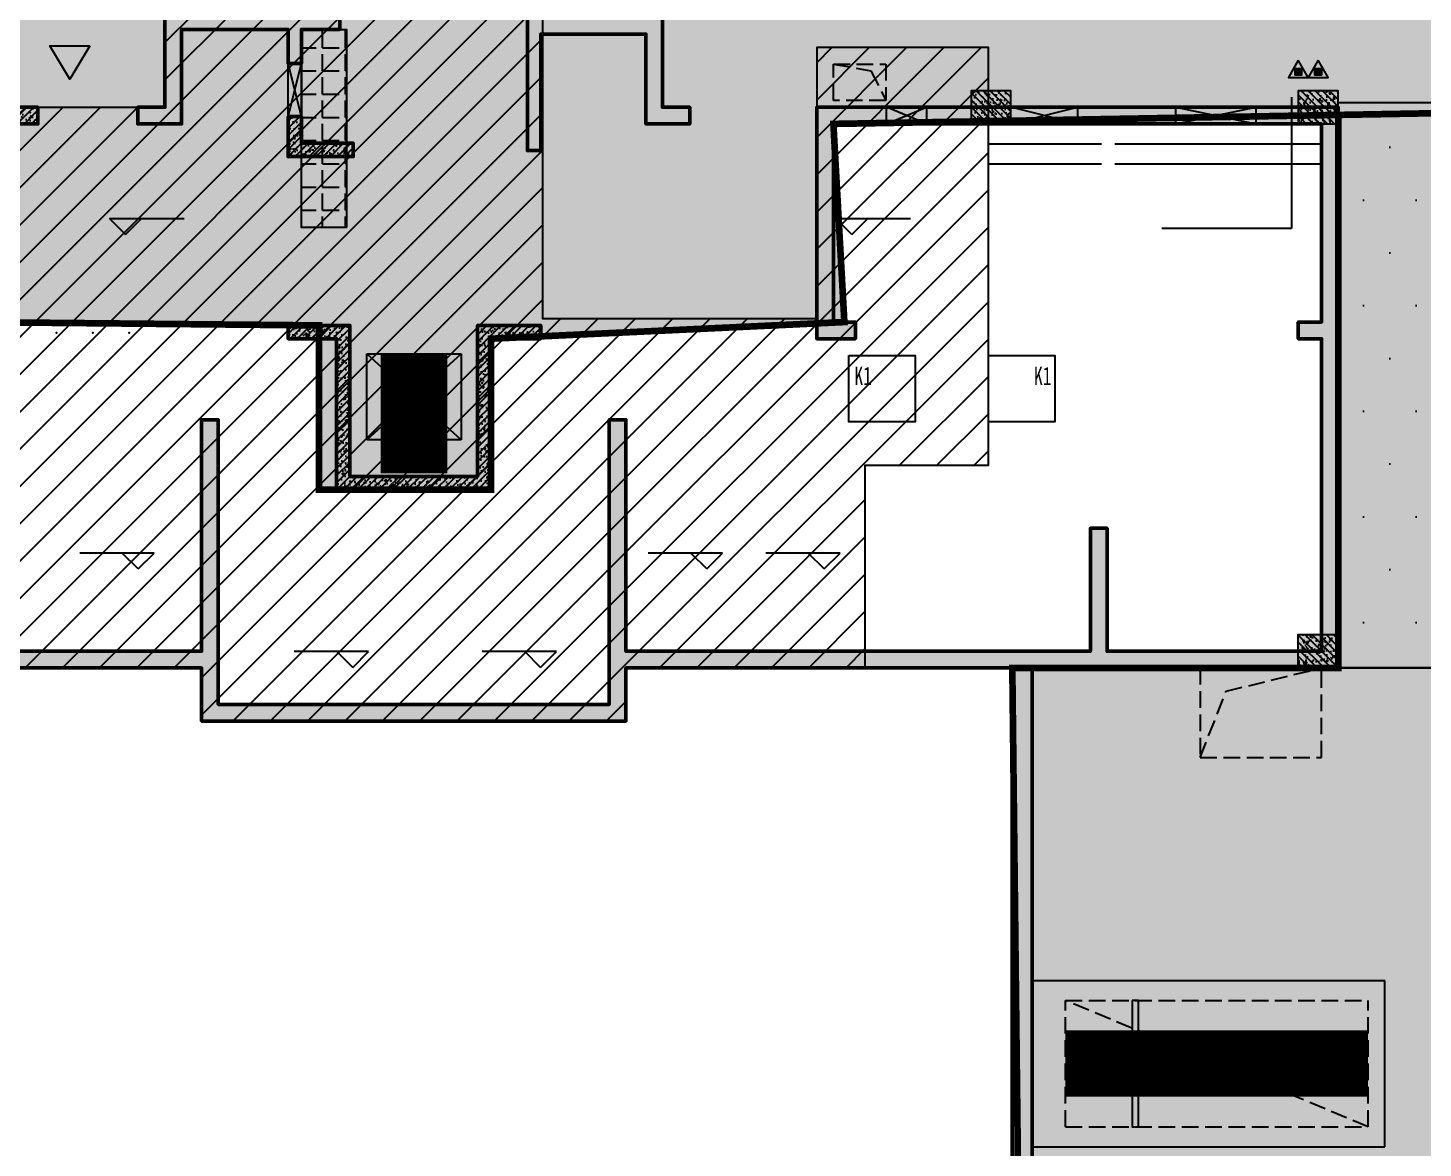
# Model space of a CAD drawing. Extents: x -1338203 to 1886333, y -530034 to 1031844.
# Drawn here: x 614125 to 635103, y 228924 to 245770 of the extents above; entities that cross this region are included whole.
import ezdxf

# ---------------------------------------------------------------- set-up
doc = ezdxf.new("R2010")
doc.units = 0
doc.header["$LTSCALE"] = 1000
doc.header["$MEASUREMENT"] = 0
doc.linetypes.add('A-001-平面B2$0$__DASH', pattern=[0.35, 0.25, -0.1])
doc.linetypes.add('DASH', pattern=[0.35, 0.25, -0.1])
for name, color, linetype in [('$0$0A-O-HOLE', 52, 'Continuous'), ('0A-P-PKNG-LINE', 9, 'Continuous'), ('A-001-平面参照B1$0$0A-ELEV-PATT', 8, 'Continuous'), ('A-001-平面参照B1$0$AUDIT_D_220531184525-2', 40, 'Continuous'), ('A-16-平面B1改$0$A-16-平面B1$0$0A-A-SYMB-ELEV', 150, 'Continuous'), ('A-16-平面B1改$0$A-16-平面B1$0$0A-E-EVTR', 2, 'Continuous'), ('A-16-平面B1改$0$A-16-平面B1$0$0A-S-WALL', 255, 'Continuous'), ('A-16-平面B1改$0$A-16-平面B1$0$A-烟道风道', 57, 'Continuous'), ('p-a-core', 1, 'Continuous'), ('p-a-regular', 5, 'Continuous'), ('S-16-柱墙B1_1$0$0S-CW-HATCH', 251, 'Continuous'), ('S-16-柱墙B1_1$0$0S-CW-HATCH-UP', 251, 'Continuous'), ('S-16-柱墙B1_1$0$0S-S-HOLE', 55, 'Continuous'), ('S001地下一墙柱$0$0S-CW-HATCH', 251, 'Continuous'), ('S001地下一墙柱$0$0S-CW-HATCH-UP', 251, 'Continuous'), ('S001地下一墙柱$0$S001地下一墙柱$0$0S-CC-LINE', 52, 'Continuous'), ('S001地下一墙柱$0$S001地下一墙柱$0$0S-CW-HATCH', 251, 'Continuous'), ('S001地下一墙柱$0$S001地下一墙柱$0$0S-CW-HATCH-UP', 251, 'Continuous'), ('可见线', 7, 'Continuous'), ('地面指向箭头', 7, 'Continuous'), ('负一层消火栓$0$0P-DIM-FH', 3, 'Continuous'), ('负一层消火栓$0$0P-EQUIP-FH', 7, 'Continuous')]:
    doc.layers.add(name, color=color, linetype=linetype)
doc.layers.add('A-001-人防参照B1$0$AAD-A-PROOF', color=30, linetype='Continuous', plot=False)
doc.layers.add('p-a-wall', color=7, linetype='Continuous', lineweight=50)
doc.layers.add('S-16-柱墙B1_1$0$0S-CW-LINE', color=7, linetype='Continuous', lineweight=50)
doc.layers.add('p-h-walkable', color=7, linetype='Continuous', lineweight=70, true_color=0xf0f0f0)
doc.styles.add('仿宋_GB2312', font='simfang.ttf', dxfattribs={"width": 0.7, "height": 4})
pattern_1 = [(45, (0, 0), (-53.03301, 53.03301), []), (50, (0, 0), (215.17805, -18.82564), [22.5, -247.5]), (355, (0, 0), (-41.6254, 225.6576), [18, -198]), (100.4514, (17.93, -1.57), (173.5528, 206.8319), [19.1221, -210.3426]), (46.1842, (0, 60), (320.1723, -49.6557), [33.75, -371.25]), (96.6356, (26.68, 55.86), (280.3988, 292.2354), [28.683, -315.514]), (351.1842, (0, 60), (280.3986, 292.2356), [27, -297]), (21, (30, 45), (179.0721, -120.7857), [22.5, -247.5]), (326, (30, 45), (72.9946, 217.545), [18, -198]), (71.4514, (44.92, 34.93), (252.0668, 96.75915), [19.1221, -210.3426]), (37.5, (0, 0), (3.64796, 99.86816), [0, -195.6, 0, -201, 0, -198.75]), (7.5, (0, 0), (78.92086, 118.32351), [0, -114.6, 0, -191.1, 0, -75.75]), (327.5, (-66.9, 0), (160.14673, -6.76646), [0, -75, 0, -234, 0, -310.5]), (317.5, (-96.9, 0), (174.95585, 30.0315), [0, -97.5, 0, -155.4, 0, -220.5])]

# ---------------------------------------------------------------- blocks, each defined once
blk = doc.blocks.new('A-001-平面参照B1')
at = {"layer": 'A-001-平面参照B1$0$0A-ELEV-PATT'}
h = blk.add_hatch(dxfattribs=at)
h.set_pattern_fill('DOTS', color=256, scale=500)
h.set_pattern_definition([(0, (-766365.4, -306889.1), (396.875, 793.75), [0, -793.75])])
h.paths.add_polyline_path([(-132539, -62243), (-126339, -62243), (-126339, -70743), (-132539, -70743)])
at = {"flags": 128}
blk.add_lwpolyline([(-132539, -70743), (-126339, -70743)], dxfattribs=at)
at = {"layer": 'A-001-平面参照B1$0$AUDIT_D_220531184525-2', "ltscale": 0.002}
blk.add_lwpolyline([(-132539, -62243), (-126339, -62243), (-126339, -70743), (-132539, -70743)], close=True, dxfattribs=at)
blk = doc.blocks.new('A$C2C814229')
at = {"layer": '$0$0A-O-HOLE', "linetype": 'DASH'}
for points in [[(-139339, -62213), (-140129, -62213), (-140129, -61663), (-139339, -61663)], [(-134614, -72093), (-132789, -72093), (-132789, -70744), (-134614, -70744)]]:
    blk.add_lwpolyline(points, close=True, dxfattribs=at)
for points in [[(-140129, -61663), (-139564, -61764), (-139339, -62213)], [(-134614, -72093), (-134224, -71095), (-132789, -70744)]]:
    blk.add_lwpolyline(points, dxfattribs=at)
blk = doc.blocks.new('A-001-人防参照B1')
at = {"layer": 'A-001-人防参照B1$0$AAD-A-PROOF', "ltscale": 0.002}
for points in [[(-137799, -62863), (-136099, -62863)], [(-135899, -62863), (-132789, -62863)], [(-137799, -63163), (-136099, -63163)], [(-135899, -63163), (-132789, -63163)]]:
    blk.add_lwpolyline(points, dxfattribs=at)
blk = doc.blocks.new('负一层消火栓$0$$TwtSys$00000546')
h = blk.add_hatch()
h.set_pattern_fill('ANSI31', color=256, scale=200, style=0)
h.set_pattern_definition([(45, (-38543.802, -6670.83), (-17.67767, 17.67767), [])])
h.paths.add_polyline_path([(-65, 174), (65, 174), (65, 44), (-65, 44)])
for points in [[(0, 344), (-198, 0), (198, 0)], [(-65, 174), (65, 174), (65, 44), (-65, 44)]]:
    blk.add_lwpolyline(points, close=True)
blk = doc.blocks.new('负一层消火栓')
at = {"layer": '负一层消火栓$0$0P-DIM-FH'}
for p, q in [((-133239, -62163, 0), (-133239, -64138, 0)), ((-133239, -64138, 0), (-135189, -64138, 0))]:
    blk.add_line(p, q, dxfattribs=at)
at = {"layer": '负一层消火栓$0$0P-EQUIP-FH', "xscale": 0.75, "yscale": 0.75, "zscale": 0.75}
for p in [(-133138, -61863, 800), (-132840, -61863, 800)]:
    blk.add_blockref('负一层消火栓$0$$TwtSys$00000546', p, dxfattribs=at)
blk = doc.blocks.new('A$C488321c4')
at = {"layer": '地面指向箭头'}
h = blk.add_hatch(color=251, dxfattribs=at)
h.dxf.hatch_style = 1
h.paths.add_polyline_path([(202410, -116261), (202110, -116761), (201810, -116261)])
at = {"layer": '地面指向箭头', "color": 251, "flags": 128}
blk.add_lwpolyline([(202410, -116261), (202110, -116761), (201810, -116261), (202410, -116261)], dxfattribs=at)
blk = doc.blocks.new('JSK')
at = {"layer": '可见线', "color": 1}
for points in [[(69136, -53934), (70136, -53934), (70136, -54934), (69136, -54934)], [(71236, -53934), (72236, -53934), (72236, -54934), (71236, -54934)]]:
    blk.add_lwpolyline(points, close=True, dxfattribs=at)
at = {"layer": '可见线', "color": 1, "style": '仿宋_GB2312', "width": 0.7}
for p in [(69221, -54382), (71922, -54382)]:
    blk.add_text('K1', height=275.7, dxfattribs=at).set_placement(p)
blk = doc.blocks.new('A-16-平面B1改')
at = {"true_color": 0x636466}
h = blk.add_hatch(dxfattribs=at)
h.set_pattern_fill('ANGLE', color=251, scale=100)
h.set_pattern_definition([(0, (-2123058.97, 566082.9), (0, 349.25), [254, -95.25]), (90, (-2123058.97, 566082.9), (-349.25, 2e-14), [254, -95.25])])
h.paths.add_polyline_path([(28740, -3570), (28060, -3570), (28060, -590), (28740, -590)])
at = {"layer": 'A-16-平面B1改$0$A-16-平面B1$0$0A-A-SYMB-ELEV'}
for p, q in [((25418, -3671), (25178, -3431)), ((25178, -3431), (26298, -3431)), ((25418, -3671), (25658, -3431)), ((36338, -3671), (36098, -3431)), ((36098, -3431), (37218, -3431)), ((36338, -3671), (36578, -3431)), ((25848, -8463), (24728, -8463)), ((25608, -8703), (25368, -8463)), ((25608, -8703), (25848, -8463)), ((34395, -8463), (33275, -8463)), ((34155, -8703), (33915, -8463)), ((34155, -8703), (34395, -8463)), ((36163, -8463), (35043, -8463)), ((35923, -8703), (35683, -8463)), ((35923, -8703), (36163, -8463)), ((29072, -9943), (27952, -9943)), ((28832, -10183), (28592, -9943)), ((28832, -10183), (29072, -9943)), ((31898, -9943), (30778, -9943)), ((31658, -10183), (31418, -9943)), ((31658, -10183), (31898, -9943))]:
    blk.add_line(p, q, dxfattribs=at)
at = {"layer": 'A-16-平面B1改$0$A-16-平面B1$0$0A-E-EVTR'}
for p, q in [((29043, -6761), (29043, -5465)), ((29043, -5465), (30463, -5465)), ((29043, -6761), (30463, -5465)), ((29043, -5465), (30463, -6761)), ((30463, -5465), (30463, -6761)), ((30463, -6761), (29043, -6761)), ((29327, -7085), (29327, -6923)), ((29327, -6923), (30179, -6923)), ((30179, -7085), (29327, -7085)), ((30179, -6923), (30179, -7085))]:
    blk.add_line(p, q, dxfattribs=at)
at = {"layer": 'A-16-平面B1改$0$A-16-平面B1$0$0A-S-WALL'}
blk.add_lwpolyline([(28740, -3570), (28060, -3570), (28060, -590), (28740, -590)], close=True, dxfattribs=at)
at = {"layer": 'A-16-平面B1改$0$A-16-平面B1$0$A-烟道风道'}
for p in [(24377, -5150), (24925, -5150), (25472, -5150)]:
    blk.add_point(p, dxfattribs=at)
blk = doc.blocks.new('S-16-柱墙B1_1')
at = {"layer": 'S-16-柱墙B1_1$0$0S-CW-HATCH'}
h = blk.add_hatch(color=256, dxfattribs=at)
h.dxf.hatch_style = 1
h.paths.add_polyline_path([(27860, -1100), (27860, -590), (26260, -590), (26260, -2010), (25600, -2010), (25600, -1760), (26010, -1760), (26010, -340), (28390, -340), (28390, 1640), (31710, 1640), (31710, -410), (33490, -410), (33490, -1760), (33900, -1760), (33900, -2010), (33240, -2010), (33240, -660), (31660, -660), (31660, -2410), (31460, -2410), (31460, 1390), (28640, 1390), (28640, 160), (28840, 160), (28840, -90), (28640, -90), (28640, -590), (28060, -590), (28060, -1100)])
h = blk.add_hatch(color=256, dxfattribs=at)
h.dxf.hatch_style = 1
h.paths.add_polyline_path([(-4260, -3160), (-4510, -3160), (-4510, -4990), (-4840, -4990), (-4840, -5240), (-4260, -5240)], flags=17)
h.paths.add_polyline_path([(-12100, -8240), (-11850, -8240), (-11850, -9040), (-12100, -9040), (-12100, -10190), (-1390, -10190), (-1390, -10990), (4990, -10990), (4990, -10190), (26560, -10190), (26560, -10990), (32940, -10990), (32940, -10190), (43650, -10190), (43650, -1760), (36450, -1760), (35810, -1760), (35810, -5240), (36390, -5240), (36390, -4990), (36060, -4990), (36060, -2010), (36450, -2010), (43400, -2010), (43400, -4990), (43050, -4990), (43050, -5240), (43400, -5240), (43400, -9940), (40175, -9940), (40175, -8090), (39925, -8090), (39925, -9940), (32940, -9940), (32940, -6460), (32690, -6460), (32690, -10740), (26810, -10740), (26810, -6460), (26560, -6460), (26560, -9940), (19575, -9940), (19575, -8090), (19325, -8090), (19325, -9940), (16100, -9940), (16100, -7610), (15850, -7610), (15850, -9940), (15700, -9940), (15700, -7610), (15450, -7610), (15450, -9940), (12225, -9940), (12225, -8090), (11975, -8090), (11975, -9940), (4990, -9940), (4990, -6460), (4740, -6460), (4740, -10740), (-1140, -10740), (-1140, -6460), (-1390, -6460), (-1390, -9940), (-8375, -9940), (-8375, -8090), (-8625, -8090), (-8625, -9940), (-11850, -9940), (-11850, -5240), (-11500, -5240), (-11500, -4990), (-11850, -4990), (-11850, -3560), (-12100, -3560)])
h.paths.add_polyline_path([(-10500, -1760), (-10500, -2010), (-4510, -2010), (-4510, -2360), (-4260, -2360), (-4260, -1760)], flags=17)
h.paths.add_polyline_path([(-11300, -2010), (-11300, -1760), (-12100, -1760), (-12100, -2560), (-11850, -2560), (-11850, -2010)], flags=17)
h = blk.add_hatch(color=256, dxfattribs=at)
h.dxf.hatch_style = 1
h.paths.add_polyline_path([(23050, -1760), (23690, -1760), (24100, -1760), (24100, -2010), (23690, -2010), (23690, -5240), (23110, -5240), (23110, -4990), (23440, -4990), (23440, -2010), (23050, -2010)])
h = blk.add_hatch(color=256, dxfattribs=at)
h.dxf.hatch_style = 1
h.paths.add_polyline_path([(27860, -1900), (27860, -2500), (28840, -2500), (28840, -2300), (28060, -2300), (28060, -1900)])
h = blk.add_hatch(color=256, dxfattribs=at)
h.dxf.hatch_style = 1
h.paths.add_polyline_path([(27860, -5040), (27860, -5240), (28590, -5240), (28590, -7510), (30910, -7510), (30910, -5240), (31660, -5240), (31660, -5040), (30710, -5040), (30710, -7310), (28790, -7310), (28790, -5040)])
at = {"layer": 'S-16-柱墙B1_1$0$0S-CW-HATCH-UP'}
h = blk.add_hatch(dxfattribs=at)
h.set_pattern_fill('钢筋混凝土', color=256, scale=30)
h.set_pattern_definition(pattern_1)
h.paths.add_polyline_path([(27860, -1100), (27860, -590), (26260, -590), (26260, -2010), (25600, -2010), (25600, -1760), (26010, -1760), (26010, -340), (28390, -340), (28390, 1640), (31710, 1640), (31710, -410), (33490, -410), (33490, -1760), (33900, -1760), (33900, -2010), (33240, -2010), (33240, -660), (31660, -660), (31660, -2410), (31460, -2410), (31460, 1390), (28640, 1390), (28640, 160), (28840, 160), (28840, -90), (28640, -90), (28640, -590), (28060, -590), (28060, -1100)])
h = blk.add_hatch(dxfattribs=at)
h.set_pattern_fill('钢筋混凝土', color=256, scale=30)
h.set_pattern_definition(pattern_1)
h.paths.add_polyline_path([(-4260, -3160), (-4510, -3160), (-4510, -4990), (-4840, -4990), (-4840, -5240), (-4260, -5240)], flags=17)
h.paths.add_polyline_path([(-12100, -8240), (-11850, -8240), (-11850, -9040), (-12100, -9040), (-12100, -10190), (-1390, -10190), (-1390, -10990), (4990, -10990), (4990, -10190), (26560, -10190), (26560, -10990), (32940, -10990), (32940, -10190), (43650, -10190), (43650, -1760), (36450, -1760), (35810, -1760), (35810, -5240), (36390, -5240), (36390, -4990), (36060, -4990), (36060, -2010), (36450, -2010), (43400, -2010), (43400, -4990), (43050, -4990), (43050, -5240), (43400, -5240), (43400, -9940), (40175, -9940), (40175, -8090), (39925, -8090), (39925, -9940), (32940, -9940), (32940, -6460), (32690, -6460), (32690, -10740), (26810, -10740), (26810, -6460), (26560, -6460), (26560, -9940), (19575, -9940), (19575, -8090), (19325, -8090), (19325, -9940), (16100, -9940), (16100, -7610), (15850, -7610), (15850, -9940), (15700, -9940), (15700, -7610), (15450, -7610), (15450, -9940), (12225, -9940), (12225, -8090), (11975, -8090), (11975, -9940), (4990, -9940), (4990, -6460), (4740, -6460), (4740, -10740), (-1140, -10740), (-1140, -6460), (-1390, -6460), (-1390, -9940), (-8375, -9940), (-8375, -8090), (-8625, -8090), (-8625, -9940), (-11850, -9940), (-11850, -5240), (-11500, -5240), (-11500, -4990), (-11850, -4990), (-11850, -3560), (-12100, -3560)])
h.paths.add_polyline_path([(-11300, -2010), (-11300, -1760), (-12100, -1760), (-12100, -2560), (-11850, -2560), (-11850, -2010)], flags=17)
h.paths.add_polyline_path([(-10500, -1760), (-10500, -2010), (-4510, -2010), (-4510, -2360), (-4260, -2360), (-4260, -1760)], flags=17)
h = blk.add_hatch(dxfattribs=at)
h.set_pattern_fill('钢筋混凝土', color=256, scale=30)
h.set_pattern_definition(pattern_1)
h.paths.add_polyline_path([(23050, -1760), (23690, -1760), (24100, -1760), (24100, -2010), (23690, -2010), (23690, -5240), (23110, -5240), (23110, -4990), (23440, -4990), (23440, -2010), (23050, -2010)])
h = blk.add_hatch(dxfattribs=at)
h.set_pattern_fill('钢筋混凝土', color=256, scale=30)
h.set_pattern_definition(pattern_1)
h.paths.add_polyline_path([(27860, -1900), (27860, -2500), (28840, -2500), (28840, -2300), (28060, -2300), (28060, -1900)])
h = blk.add_hatch(dxfattribs=at)
h.set_pattern_fill('钢筋混凝土', color=256, scale=30)
h.set_pattern_definition([(45, (1424320, 709315), (-53.0330086, 53.0330086), []), (50, (1424320, 709315), (215.178055, -18.82564), [22.5, -247.5]), (355, (1424320, 709315), (-41.6254, 225.65764), [18, -198]), (100.4514, (1424337.93, 709313.43), (173.552815, 206.831863), [19.122057, -210.342634]), (46.1842, (1424320, 709375), (320.172315, -49.655704), [33.75, -371.25]), (96.6356, (1424346.68, 709370.86), (280.39881, 292.23536), [28.683086, -315.5139]), (351.1842, (1424320, 709375), (280.398584, 292.23558), [27, -297]), (21, (1424350, 709360), (179.072116, -120.785667), [22.5, -247.5]), (326, (1424350, 709360), (72.9946, 217.545014), [18, -198]), (71.4514, (1424364.92, 709349.93), (252.066789, 96.75915), [19.122057, -210.342634]), (37.5, (1424320, 709315), (3.6479566, 99.868156), [0, -195.6, 0, -201, 0, -198.75]), (7.5, (1424320, 709315), (78.920861, 118.3235136), [0, -114.6, 0, -191.1, 0, -75.75]), (327.5, (1424253.1, 709315), (160.146731, -6.7664615), [0, -75, 0, -234, 0, -310.5]), (317.5, (1424223.1, 709315), (174.955851, 30.031495), [0, -97.5, 0, -155.4, 0, -220.5])])
h.paths.add_polyline_path([(27860, -5040), (27860, -5240), (28590, -5240), (28590, -7510), (30910, -7510), (30910, -5240), (31660, -5240), (31660, -5040), (30710, -5040), (30710, -7310), (28790, -7310), (28790, -5040)])
at = {"layer": 'S-16-柱墙B1_1$0$0S-CW-LINE'}
for points in [[(33490, -410), (33490, -1760), (33900, -1760), (33900, -2010), (33240, -2010), (33240, -660), (31660, -660), (31660, -2410), (31460, -2410), (31460, 1390)], [(28640, -90), (28640, -590), (28060, -590), (28060, -1100), (27860, -1100), (27860, -590), (26260, -590), (26260, -2010), (25600, -2010), (25600, -1760), (26010, -1760), (26010, -340)], [(27860, -1900), (27860, -2500), (28840, -2500), (28840, -2300), (28060, -2300), (28060, -1900), (27860, -1900)]]:
    blk.add_lwpolyline(points, dxfattribs=at)
at = {"layer": 'S-16-柱墙B1_1$0$0S-CW-LINE', "flags": 128}
blk.add_lwpolyline([(4990, -10190), (26560, -10190), (26560, -10990), (32940, -10990), (32940, -10190), (43650, -10190), (43650, -1760), (36450, -1760), (35810, -1760), (35810, -5240), (36390, -5240), (36390, -4990), (36060, -4990), (36060, -2010), (36450, -2010), (43400, -2010), (43400, -4990), (43050, -4990), (43050, -5240), (43400, -5240), (43400, -9940), (40175, -9940), (40175, -8090), (39925, -8090), (39925, -9940), (32940, -9940), (32940, -6460), (32690, -6460), (32690, -10740), (26810, -10740), (26810, -6460), (26560, -6460), (26560, -9940), (19575, -9940)], dxfattribs=at)
at = {"layer": 'S-16-柱墙B1_1$0$0S-CW-LINE'}
for points in [[(23050, -1760), (23690, -1760), (24100, -1760), (24100, -2010), (23690, -2010), (23690, -5240), (23110, -5240), (23110, -4990), (23440, -4990), (23440, -2010), (23050, -2010)], [(27860, -5040), (27860, -5240), (28590, -5240), (28590, -7510), (30910, -7510), (30910, -5240), (31660, -5240), (31660, -5040), (30710, -5040), (30710, -7310), (28790, -7310), (28790, -5040)]]:
    blk.add_lwpolyline(points, close=True, dxfattribs=at)
at = {"layer": 'S-16-柱墙B1_1$0$0S-S-HOLE'}
for p, q in [((27860, -1900), (28060, -1100)), ((28060, -1900), (27860, -1100)), ((36860, -2010), (37460, -1760)), ((37460, -2010), (36860, -1760)), ((38730, -2010), (39730, -1760)), ((39730, -2010), (38730, -1760)), ((41210, -1760), (42410, -2010)), ((41210, -2010), (42410, -1760))]:
    blk.add_line(p, q, dxfattribs=at)
for points in [[(27860, -1100), (28060, -1100), (28060, -1900), (27860, -1900)], [(36860, -1760), (37460, -1760), (37460, -2010), (36860, -2010)], [(38730, -1760), (39730, -1760), (39730, -2010), (38730, -2010)], [(41210, -1760), (42410, -1760), (42410, -2010), (41210, -2010)]]:
    blk.add_lwpolyline(points, close=True, dxfattribs=at)

msp = doc.modelspace()

# ---------------------------------------------------------------- hatches: boundary and pattern name
at = {"layer": 'p-h-walkable', "ltscale": 0.002}
h = msp.add_hatch(color=256, dxfattribs=at)
h.dxf.hatch_style = 1
h.paths.add_polyline_path([(514490.7, 277949.1), (514490.7, 273889.1), (520955.8, 273889.1), (534087.5, 256178.4), (538435.4, 250314.4), (543356.6, 253600.3), (543356.6, 247019.1), (549661, 247019.3), (549661, 243449.1), (545126, 243199.1), (545126, 237619.1), (557691, 237619.1), (557441, 242359.1), (578076.6, 242257.5), (578076.6, 244575.6), (585736.6, 244575.6), (585666.6, 241345.6), (590066.6, 241095.6), (590066.6, 238825.6), (593136.6, 238825.6), (593136.6, 241295.6), (598286.6, 241295.6), (598286.6, 244325.6), (613616.6, 244572.5), (613616.6, 241342.5), (618501.6, 241295.6), (618501.6, 238825.6), (621086.6, 238825.6), (621086.6, 241095.6), (626401.6, 241345.6), (626236.6, 244325.6), (640276.6, 244575.6), (640276.6, 286691), (623126.6, 286349.1), (623426.6, 293689.1), (616446.6, 293689.1), (616746.6, 286599.1), (595256.5, 286349.2), (595676.6, 293689.1), (588396.6, 293689.1), (588796.6, 286599.1), (572877.6, 286649.1), (571931.6, 275549.1), (564290.7, 275549.1), (564290.7, 277949.1), (551215.7, 278199.1), (551215.7, 287479.1), (544765.7, 287479.1), (544765.7, 278199.1), (518515.7, 278199.1), (518515.7, 287479.1), (512315.7, 287479.1), (512315.7, 278199.1)])
h = msp.add_hatch(color=256, dxfattribs=at)
h.dxf.hatch_style = 1
h.paths.add_polyline_path([(633826.6, 244460.7), (640276.6, 244575.6), (640576.6, 234544.8), (645576.7, 234544.6), (645576.7, 209278.9), (732355.9, 209029), (732355.1, 235229.9), (738506.7, 235229.9), (738506.6, 268838.9), (732734.3, 268838.9), (732734.3, 272898.9), (711963.1, 272898.9), (711963.1, 278984.7), (717256.7, 278984.7), (717256.7, 284049), (733571.6, 284135.6), (733996.6, 290449.1), (739216.6, 290449.1), (739766.6, 284299.1), (754626.6, 284299.1), (755296.6, 290449.1), (760516.6, 290449.1), (760816.6, 283049.1), (760816.3, 275879.2), (775122.6, 275879.2), (776006.6, 274138.9), (776006.6, 259429.1), (778716.6, 259429.1), (778716.6, 238849.1), (783416.6, 238849.1), (783416.6, 237229.1), (782066.6, 237229.1), (782066.6, 234429.1), (779546.6, 234429.1), (779546.6, 237129.1), (773916.6, 237129.1), (773916.6, 243229.1), (764306.6, 243225.6), (764306.6, 236639.1), (760766.6, 236639.1), (760766.6, 234429.1), (758246.6, 234429.1), (758246.6, 238649.1), (762116.6, 238649.1), (762116.6, 243225.6), (748656.6, 243225.6), (748756.3, 207529.1), (800106.6, 207528.9), (800206.7, 201639.7), (812908.2, 202239.1), (812576.6, 180449.3), (744206, 180449.3), (744206, 173439), (728556.7, 173439), (728556.6, 122289.1), (746356.6, 122289.1), (750916.6, 132325.6), (842896.6, 132325.6), (843211.6, 121345.6), (839116.6, 121345.6), (839116.6, 93449.1), (864906.6, 93449.1), (864906.6, 79694), (875856.6, 74929.1), (875856.6, 65749.1), (834560.6, 65749.1), (839142.9, 28436.3), (869465.5, 32160.2), (871163.4, 18334), (873704.3, 18646.1), (877328.9, 5540.2), (761876.2, -8638.5), (761133.2, 2082.3), (764950.9, 5291.5), (763253.1, 19116.3), (799242.7, 23536.1), (793807.6, 65749.1), (750756.6, 65749.1), (751556.6, 81645.6), (636016.6, 81645.6), (636016.6, 96345.6), (629416.6, 96345.6), (629416.6, 118203.2), (622306.6, 118203.2), (622286.6, 139083.2), (644406.6, 137003.2), (644406.6, 129968.2), (656656.6, 129968.2), (656406.6, 138083.2), (712156.6, 138083.2), (711856.6, 184449.1), (581811.6, 184349.1), (581826.6, 197199.1), (585876.6, 197449.1), (585976.6, 209279), (629226.6, 209578.9), (628926.8, 236145.4), (633826.6, 236145.6)])
at = {"layer": 'S001地下一墙柱$0$S001地下一墙柱$0$0S-CW-HATCH'}
h = msp.add_hatch(color=256, dxfattribs=at)
h.dxf.hatch_style = 1
h.paths.add_polyline_path([(628906.6, 244325.6), (628906.6, 244825.6), (628306.6, 244825.6), (628306.6, 244325.6)])
h = msp.add_hatch(color=256, dxfattribs=at)
h.dxf.hatch_style = 1
h.paths.add_polyline_path([(633826.6, 244325.6), (633826.6, 244825.6), (633226.6, 244825.6), (633226.6, 244325.6)])
h = msp.add_hatch(color=256, dxfattribs=at)
h.dxf.hatch_style = 1
h.paths.add_polyline_path([(633226.6, 236145.6), (633226.6, 236645.6), (633826.6, 236645.6), (633826.6, 236145.6)])
at = {"layer": 'S001地下一墙柱$0$S001地下一墙柱$0$0S-CW-HATCH-UP'}
h = msp.add_hatch(dxfattribs=at)
h.set_pattern_fill('钢筋混凝土', color=256, scale=30, angle=-90)
h.set_pattern_definition([(315, (637858.326, 212014.86), (53.03301, 53.03301), []), (320, (637858.33, 212014.86), (-18.8256, -215.1781), [22.5, -247.5]), (265, (637858.33, 212014.86), (225.6576, 41.6254), [18, -198]), (10.4514, (637856.76, 211996.92), (206.8319, -173.5528), [19.122, -210.3426]), (316.1842, (637918.33, 212014.86), (-49.6557, -320.1723), [33.75, -371.25]), (6.6356, (637914.2, 211988.18), (292.2354, -280.3988), [28.683, -315.514]), (261.1842, (637918.33, 212014.86), (292.2356, -280.3986), [27, -297]), (291, (637903.33, 211984.86), (-120.7857, -179.0721), [22.5, -247.5]), (236, (637903.33, 211984.86), (217.545, -72.9946), [18, -198]), (341.4514, (637893.26, 211969.93), (96.7591, -252.0668), [19.122, -210.3426]), (307.5, (637858.326, 212014.86), (99.86816, -3.64796), [0, -195.6, 0, -201, 0, -198.75]), (277.5, (637858.33, 212014.86), (118.3235, -78.92086), [0, -114.6, 0, -191.1, 0, -75.75]), (237.5, (637858.326, 212081.76), (-6.76646, -160.14673), [0, -75, 0, -234, 0, -310.5]), (227.5, (637858.33, 212111.76), (30.0315, -174.95585), [0, -97.5, 0, -155.4, 0, -220.5])])
h.paths.add_polyline_path([(628906.6, 244325.6), (628906.6, 244825.6), (628306.6, 244825.6), (628306.6, 244325.6)])
h = msp.add_hatch(dxfattribs=at)
h.set_pattern_fill('钢筋混凝土', color=256, scale=30, angle=-90)
h.set_pattern_definition([(315, (589607, 212014.86), (53.03301, 53.03301), []), (320, (589607, 212014.86), (-18.82564, -215.17805), [22.5, -247.5]), (265, (589607, 212014.86), (225.6576, 41.6254), [18, -198]), (10.4514, (589605.43, 211996.92), (206.8319, -173.5528), [19.1221, -210.3426]), (316.1842, (589667, 212014.86), (-49.6557, -320.1723), [33.75, -371.25]), (6.6356, (589662.87, 211988.18), (292.2354, -280.3988), [28.683, -315.5139]), (261.1842, (589667, 212014.86), (292.2356, -280.3986), [27, -297]), (291, (589652, 211984.86), (-120.78567, -179.0721), [22.5, -247.5]), (236, (589652, 211984.86), (217.545, -72.9946), [18, -198]), (341.4514, (589641.94, 211969.93), (96.75915, -252.0668), [19.1221, -210.3426]), (307.5, (589607, 212014.86), (99.86816, -3.64796), [0, -195.6, 0, -201, 0, -198.75]), (277.5, (589607, 212014.86), (118.32351, -78.92086), [0, -114.6, 0, -191.1, 0, -75.75]), (237.5, (589607, 212081.76), (-6.76646, -160.14673), [0, -75, 0, -234, 0, -310.5]), (227.5, (589607, 212111.76), (30.0315, -174.95585), [0, -97.5, 0, -155.4, 0, -220.5])])
h.paths.add_polyline_path([(633826.6, 244325.6), (633826.6, 244825.6), (633226.6, 244825.6), (633226.6, 244325.6)])
h = msp.add_hatch(dxfattribs=at)
h.set_pattern_fill('钢筋混凝土', color=256, scale=30, angle=-90)
h.set_pattern_definition([(315, (649378.41, 203834.83), (53.03301, 53.03301), []), (320, (649378.4, 203834.83), (-18.8256, -215.17805), [22.5, -247.5]), (265, (649378.4, 203834.83), (225.6576, 41.6254), [18, -198]), (10.4514, (649376.84, 203816.9), (206.8319, -173.5528), [19.122, -210.3426]), (316.1842, (649438.4, 203834.83), (-49.6557, -320.1723), [33.75, -371.25]), (6.6356, (649434.27, 203808.15), (292.2354, -280.3988), [28.683, -315.514]), (261.1842, (649438.4, 203834.83), (292.2356, -280.3986), [27, -297]), (291, (649423.4, 203804.83), (-120.7857, -179.0721), [22.5, -247.5]), (236, (649423.4, 203804.83), (217.545, -72.9946), [18, -198]), (341.4514, (649413.34, 203789.9), (96.7591, -252.0668), [19.122, -210.3426]), (307.5, (649378.41, 203834.83), (99.86816, -3.64796), [0, -195.6, 0, -201, 0, -198.75]), (277.5, (649378.41, 203834.83), (118.3235, -78.92086), [0, -114.6, 0, -191.1, 0, -75.75]), (237.5, (649378.41, 203901.73), (-6.76646, -160.14673), [0, -75, 0, -234, 0, -310.5]), (227.5, (649378.4, 203931.73), (30.0315, -174.95585), [0, -97.5, 0, -155.4, 0, -220.5])])
h.paths.add_polyline_path([(633226.6, 236145.6), (633226.6, 236645.6), (633826.6, 236645.6), (633826.6, 236145.6)])

# ---------------------------------------------------------------- linework, layer by layer
for p, q in [((629226.5, 231444.8), (634526.5, 231444.8)), ((629226.5, 228944.8), (629226.5, 231444.8)), ((634526.5, 228944.8), (634526.5, 231444.8)), ((629226.5, 228944.8), (634526.5, 228944.8))]:
    msp.add_line(p, q)
at = {"linetype": 'A-001-平面B2$0$__DASH'}
for p, q in [((629726.5, 229244.8), (629726.5, 231144.8)), ((629726.5, 231144.8), (634276.5, 231144.8)), ((634276.5, 229244.8), (634276.5, 231144.8)), ((629726.5, 229244.8), (634276.5, 229244.8))]:
    msp.add_line(p, q, dxfattribs=at)
msp.add_lwpolyline([(634276.5, 229244.8), (629726.5, 231144.8)], dxfattribs=at)
msp.add_lwpolyline([(630726.5, 231144.8), (630726.5, 229244.8), (630826.5, 229244.8), (630826.5, 231144.8)], close=True)
at = {"layer": 'p-a-regular', "ltscale": 0.002, "const_width": 1000}
msp.add_lwpolyline([(629726.5, 230194.8), (634276.5, 230194.8)], dxfattribs=at)
at = {"layer": 'p-h-walkable', "ltscale": 0.002, "const_width": 100}
for points in [[(557441, 242359.1), (578076.6, 242257.5), (578076.6, 244575.6), (585736.6, 244575.6), (585666.6, 241345.6), (590066.6, 241095.6), (590066.6, 238825.6), (593136.6, 238825.6), (593136.6, 241295.6), (598286.6, 241295.6), (598286.6, 244325.6), (613616.6, 244572.5), (613616.6, 241342.5), (618501.6, 241295.6), (618501.6, 238825.6), (621086.6, 238825.6), (621086.6, 241095.6), (626401.6, 241345.6), (626236.6, 244325.6), (640276.6, 244575.6), (640276.6, 286691)], [(711856.6, 184449.1), (581811.6, 184349.1), (581826.6, 197199.1), (585876.6, 197449.1), (585976.6, 209279), (629226.6, 209578.9), (628926.8, 236145.4), (633826.6, 236145.6), (633826.6, 244460.7), (640276.6, 244575.6), (640576.6, 234544.8), (645576.7, 234544.6), (645576.7, 209278.9), (732355.9, 209029)]]:
    msp.add_lwpolyline(points, dxfattribs=at)
at = {"layer": 'S001地下一墙柱$0$S001地下一墙柱$0$0S-CC-LINE'}
for points in [[(628906.6, 244325.6), (628906.6, 244825.6), (628306.6, 244825.6), (628306.6, 244325.6)], [(633826.6, 244325.6), (633826.6, 244825.6), (633226.6, 244825.6), (633226.6, 244325.6)], [(633226.6, 236145.6), (633226.6, 236645.6), (633826.6, 236645.6), (633826.6, 236145.6)]]:
    msp.add_lwpolyline(points, close=True, dxfattribs=at)

# ---------------------------------------------------------------- next in the draw order: block references
at = {"ltscale": 0.002}
msp.add_blockref('A-16-平面B1改', (590176.6, 246335.6), dxfattribs=at)

# ---------------------------------------------------------------- next in the draw order: hatches: boundary and pattern name
h = msp.add_hatch(dxfattribs=at)
h.set_pattern_fill('ANSI31', color=8, scale=250)
h.set_pattern_definition([(45, (321361.52, 273451.7), (-280.633, 280.633), [])])
h.paths.add_polyline_path([(578076.6, 245472.5), (578076.6, 239042.5), (577176.6, 239042.5), (577176.6, 236142.5), (588786.6, 236142.5), (588786.6, 235342.5), (595166.6, 235342.5), (595166.6, 236142.5), (616736.6, 236142.5), (616736.6, 235342.5), (623116.6, 235342.5), (623116.6, 236142.5), (626716.6, 236142.5), (626716.6, 239192.5), (628566.6, 239192.5), (628566.6, 244572.5), (628566.6, 245472.5), (625986.6, 245472.5), (625986.6, 241392.5), (623666.6, 241392.5), (621866.6, 241392.5), (621866.6, 247972.5), (618566.6, 247972.5), (618566.6, 245992.5), (616186.6, 245992.5), (616186.6, 244572.5), (613616.6, 244572.5), (613616.6, 241342.5), (608527.6, 241342.5), (608526.6, 244572.5), (606027.6, 244575.4), (606026.7, 241342.5), (595716.6, 241342.5), (595716.6, 245992.5), (593336.6, 245992.5), (593336.6, 247972.5), (590016.6, 247972.5), (590016.6, 245922.5), (588236.6, 245922.5), (588236.6, 244572.5), (580126.6, 244572.5), (580126.6, 245472.5)])
at = {"layer": 'S001地下一墙柱$0$0S-CW-HATCH'}
h = msp.add_hatch(color=256, dxfattribs=at)
h.dxf.hatch_style = 1
h.paths.add_polyline_path([(609777, 209278.9), (609777, 217278.9), (628926.8, 217278.9), (628926.8, 236145.4), (629226.7, 236145.4), (629226.7, 216978.9), (610077, 216978.9), (610077, 209278.9)])
at = {"layer": 'S001地下一墙柱$0$0S-CW-HATCH-UP'}
h = msp.add_hatch(dxfattribs=at)
h.set_pattern_fill('钢筋混凝土', color=256, scale=30)
h.set_pattern_definition([(45, (-9296980.81, -620439.075), (-53.0330086, 53.0330086), []), (50, (-9296980.81, -620439.08), (215.1780548, -18.8256405), [22.5, -247.5]), (355, (-9296980.8, -620439.08), (-41.6254, 225.65764), [18, -198]), (100.4514, (-9296962.88, -620440.64), (173.5528145, 206.8318626), [19.122057, -210.3426336]), (46.1842, (-9296980.8, -620379.08), (320.1723146, -49.655704), [33.75, -371.25]), (96.6356, (-9296954.13, -620383.2), (280.398812, 292.235361), [28.683086, -315.5139]), (351.1842, (-9296980.8, -620379.08), (280.398584, 292.23558), [27, -297]), (21, (-9296950.81, -620394.08), (179.0721156, -120.7856672), [22.5, -247.5]), (326, (-9296950.8, -620394.08), (72.9945996, 217.5450135), [18, -198]), (71.4514, (-9296935.89, -620404.14), (252.0667886, 96.759149), [19.122057, -210.3426336]), (37.5, (-9296980.81, -620439.075), (3.6479566, 99.86815615), [0, -195.6, 0, -201, 0, -198.75]), (7.5, (-9296980.81, -620439.08), (78.9208612, 118.3235136), [0, -114.6, 0, -191.1, 0, -75.75]), (327.5, (-9297047.71, -620439.075), (160.14673085, -6.7664615), [0, -75, 0, -234, 0, -310.5]), (317.5, (-9297077.71, -620439.08), (174.9558508, 30.0314947), [0, -97.5, 0, -155.4, 0, -220.5])])
h.paths.add_polyline_path([(609777, 209278.9), (609777, 217278.9), (628926.8, 217278.9), (628926.8, 236145.4), (629226.7, 236145.4), (629226.7, 216978.9), (610077, 216978.9), (610077, 209278.9)])

# ---------------------------------------------------------------- next in the draw order: linework, layer by layer
at = {"color": 3, "flags": 128}
msp.add_lwpolyline([(595166.6, 236142.5), (616736.6, 236142.5), (616736.6, 235342.5), (623116.6, 235342.5), (623116.6, 236142.5), (626716.6, 236142.5), (626716.6, 239192.5), (628566.6, 239192.5), (628566.6, 244572.5), (628566.6, 245472.5), (625986.6, 245472.5), (625986.6, 241392.5), (623666.6, 241392.5), (621866.6, 241392.5), (621866.6, 247972.5), (618566.6, 247972.5), (618566.6, 245992.5), (616186.6, 245992.5), (616186.6, 244572.5), (613616.6, 244572.5)], dxfattribs=at)
at = {"layer": 'p-a-core', "ltscale": 0.002, "const_width": 1000}
msp.add_lwpolyline([(619930.1, 240870.6), (619930.1, 239070.6)], dxfattribs=at)
at = {"layer": 'p-a-wall', "elevation": 0, "flags": 128}
msp.add_lwpolyline([(609777, 209278.9), (609777, 217278.9), (628926.8, 217278.9), (628926.8, 236145.4), (629226.7, 236145.4), (629226.7, 216978.9), (610077, 216978.9), (610077, 209278.9)], close=True, dxfattribs=at)

# ---------------------------------------------------------------- next in the draw order: block references
for name in ['A-001-平面参照B1', 'A-001-人防参照B1']:
    msp.add_blockref(name, (766365.4, 306889.1))
at = {"ltscale": 0.002}
for name, p in [('负一层消火栓', (766365.4, 306889.1)), ('A$C488321c4', (412646.2, 361761.3)), ('S-16-柱墙B1_1', (590176.6, 246335.6))]:
    msp.add_blockref(name, p, dxfattribs=at)
at = {"layer": '0A-P-PKNG-LINE', "ltscale": 0.002}
msp.add_blockref('A$C2C814229', (766365.4, 306889.1), dxfattribs=at)
at = {"layer": '0A-P-PKNG-LINE'}
msp.add_blockref('JSK', (557330.7, 294779.4, 83150), dxfattribs=at)

doc.saveas('drawing.dxf')
